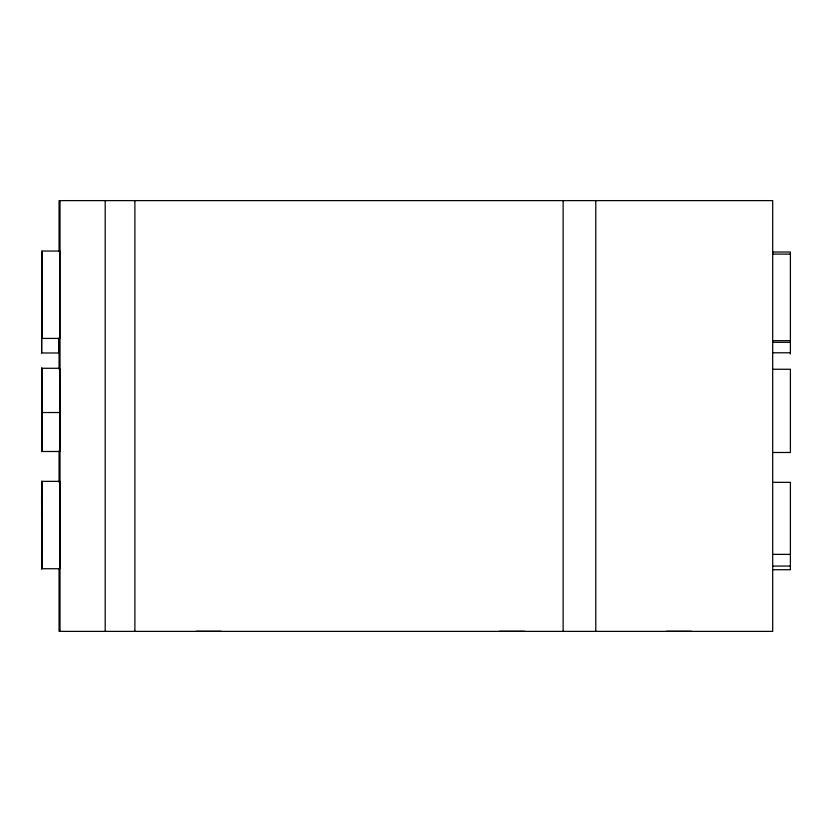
<?xml version="1.0" encoding="UTF-8"?>
<svg xmlns="http://www.w3.org/2000/svg" width="832" height="832" viewBox="0 0 832 832"><rect width="100%" height="100%" fill="white"/><g stroke="black" fill="none" stroke-linecap="round" stroke-linejoin="round"><path stroke-width="1.25" d="M41.6 503.402L41.631 481.354L59.717 481.354L59.717 568.734L41.621 568.734L41.6 565.084M41.725 324.23L41.621 352.986L59.332 352.986L59.353 337.709M41.818 536.182L41.642 565.032M41.61 497.13L41.631 490.183L41.652 495.352M41.87 368.285L41.725 451.495L41.714 368.285L41.891 451.495L41.818 368.285L41.85 407.982M41.974 507.125L41.621 568.734M41.964 269.069L41.985 338.426L41.964 320.258M42.037 524.763L42.016 568.734L41.756 543.702M41.985 510.359L42.016 481.354L42.037 517.078M42.026 388.918L42.037 451.495L41.974 368.285L42.016 389.99M42.026 304.138L42.026 294.57M42.037 562.078L42.047 556.899M41.631 339.685L41.621 352.986M41.725 334.058L41.704 338.426L59.686 338.426L59.686 251.046L41.985 251.046L41.954 257.733M41.725 326.57L41.704 329.597L41.694 326.383M41.912 289.245L41.954 326.414M41.902 285.626L41.891 289.671M41.912 324.012L41.891 327.517L41.881 261.955L41.902 265.013M41.631 558.99L41.642 556.254M42.006 403.104L41.995 407.472M41.995 324.428L41.985 329.597L41.974 327.257M41.798 556.889L41.787 559.905L41.777 556.702M41.891 552.926L41.87 557.825M41.995 495.352L42.016 490.183L42.026 492.471M41.995 557.575L42.016 559.905L42.026 554.736M59.342 339.685L59.332 352.986M41.621 451.495L59.748 451.495L59.706 368.285L41.621 368.285L41.662 445.931M41.798 566.8L41.787 568.734L41.756 550.462M41.891 563.805L41.87 566.654L41.746 483.434M59.706 482.102L59.717 481.354M59.332 481.749L59.342 482.154M772.689 252.023L790.4 252.023L790.4 353.964M772.689 254.103L790.4 254.103M772.689 340.673L790.4 340.673M772.689 342.326L790.4 342.326M772.689 352.789L790.4 352.789M772.689 369.262L790.4 369.262L790.4 452.483L772.689 452.483M41.922 377.104L42.006 380.328M41.922 412.537L59.717 412.537M772.689 482.331L790.4 482.331L790.4 569.712L772.689 569.712M772.689 554.362L790.4 554.362M772.689 566.062L790.4 566.062M196.154 631.27L221.198 631.27M499.418 631.27L524.462 631.27M666.297 631.27L691.34 631.27M41.87 492.263L41.891 496.839M41.704 338.426L41.777 253.126L41.839 336.346L41.829 253.126L41.912 254.301M41.631 481.354L41.652 484.557M59.686 251.046L59.696 251.784M41.985 251.046L41.912 257.847M41.891 297.149L41.902 302.068M41.621 559.905L41.6 553.384M41.631 516.672L41.631 520.042M41.621 527.353L41.631 530.67M42.006 257.722L42.026 285.168M41.922 260.468L41.922 267.27M41.912 268.85L41.912 274.206M42.006 279.978L42.016 286.77M41.985 532.646L41.995 550.576M41.902 517.254L41.662 483.434L41.694 566.654M41.673 313.383L41.673 320.154M41.61 501.654L41.642 542.11M41.6 510.099L41.61 515.913M41.652 531.627L41.652 537.628M595.785 200.616L595.785 631.384M563.129 200.616L563.129 631.384M134.898 200.616L134.898 631.384M105.196 200.616L105.196 631.384M60.018 200.616L60.018 631.384M59.062 251.212L59.062 200.616L772.689 200.616L772.689 631.384L59.062 631.384L59.062 569.109M59.062 338.146L59.062 369.294M59.062 451.038L59.062 482.175M41.933 483.434L41.954 566.654M41.673 253.126L41.642 326.217M41.974 262.174L41.964 265.044L41.985 259.875L41.974 262.174"/></g></svg>
